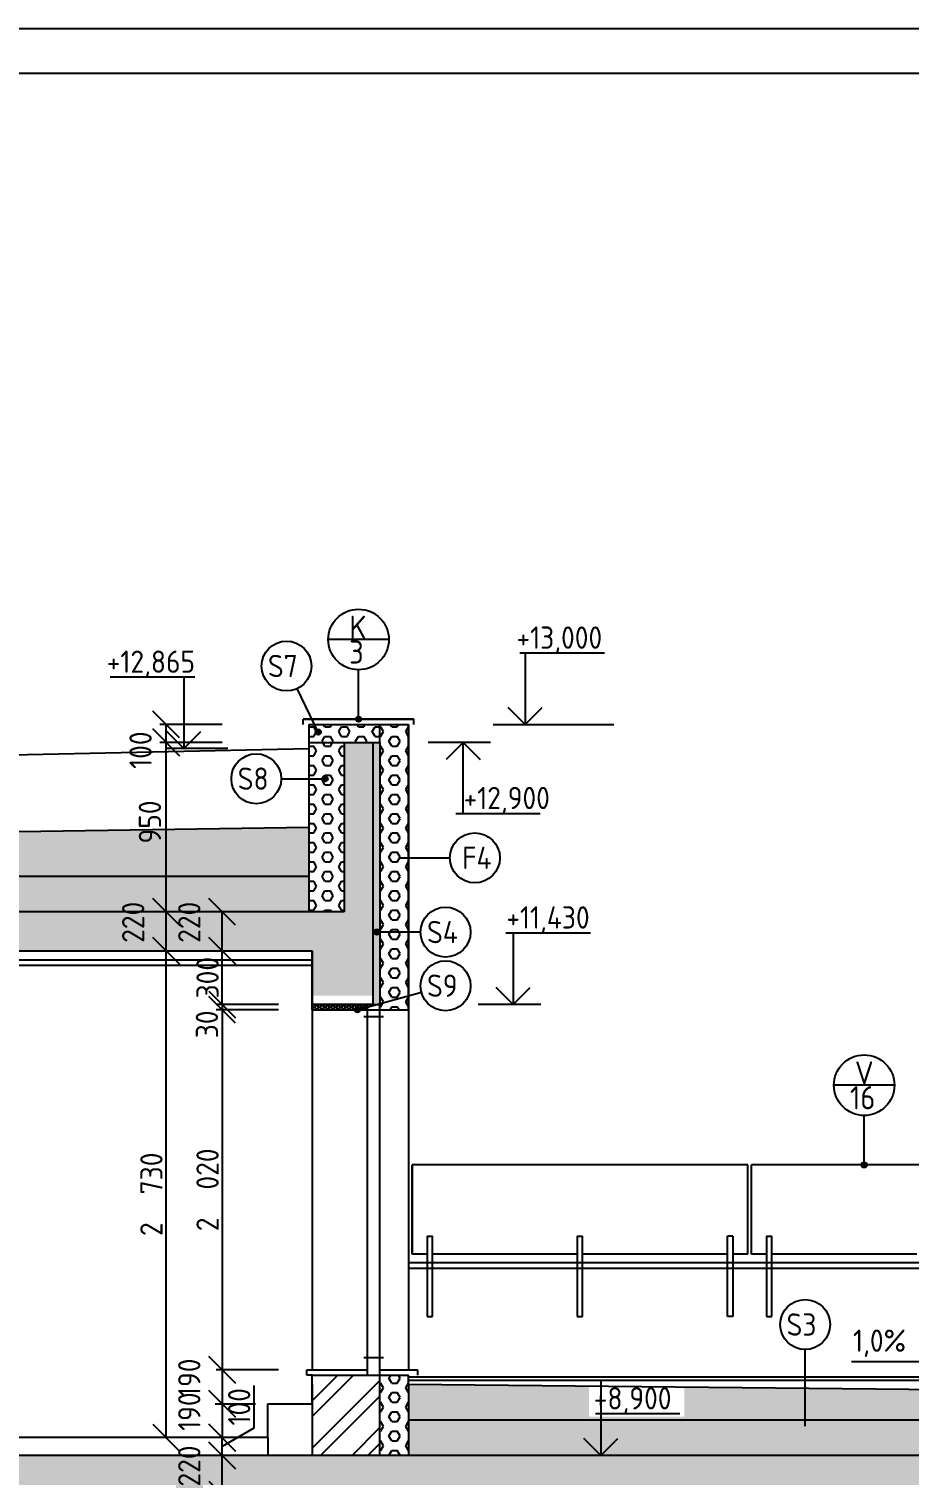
# Model space of a CAD drawing. Extents: x 3792242 to 5145247, y -1546315 to -1031918.
# Drawn here: x 3994786 to 3999726, y -1525967 to -1517856 of the extents above; entities that cross this region are included whole.
import ezdxf

# ---------------------------------------------------------------- set-up
doc = ezdxf.new("R2010")
doc.units = 0
doc.header["$MEASUREMENT"] = 0
doc.layers.get('0').update_dxf_attribs({"linetype": 'CONTINUOUS'})
doc.layers.get('Defpoints').update_dxf_attribs({"color": 61, "linetype": 'CONTINUOUS'})
for name, color, linetype in [('KÓTY', 4, 'CONTINUOUS'), ('MÚRY', 1, 'CONTINUOUS'), ('OKNÁ', 143, 'CONTINUOUS'), ('POZEMOK', 7, 'CONTINUOUS'), ('TENKÁ', 7, 'CONTINUOUS'), ('ZARIADENIE1', 145, 'CONTINUOUS'), ('ŠRAFY', 82, 'CONTINUOUS'), ('šrafy-múry', 8, 'CONTINUOUS')]:
    doc.layers.add(name, color=color, linetype=linetype)
doc.styles.add('STYLE1', font='isocp.shx')
doc.dimstyles.new('STANDARD-50', dxfattribs={"dimtxt": 125, "dimasz": 150, "dimexe": 10, "dimexo": 200, "dimgap": 20, "dimtad": 1, "dimdsep": 46, "dimlunit": 6, "dimtxsty": 'STYLE1', "dimblk1": 'OBLIQUE', "dimblk2": 'OBLIQUE', "dimsah": 1, "dimcen": 2.5, "dimse1": 1, "dimse2": 1, "dimadec": 0, "dimazin": 0, "dimtfac": 1, "dimtmove": 1, "dimatfit": 3, "dimldrblk": 'OBLIQUE', "dimfxl": 1, "dimtolj": 1, "dimtzin": 0, "dimarcsym": 0})
pattern_1 = [(0, (-419459.063, -16997.075), (0, 54.12658774), [31.25, -62.5]), (120, (-419459.063, -16997.075), (-46.875, -27.06329387), [31.25, -62.5]), (60, (-419427.813, -16997.075), (-46.875, 27.06329387), [31.25, -62.5])]
pattern_2 = [(0, (-546523.74, 886.425), (0, 37.5), [37.5, -37.5]), (90, (-546523.74, 886.425), (-37.5, 2e-15), [37.5, -37.5])]

# ---------------------------------------------------------------- blocks, each defined once
blk = doc.blocks.new('_OBLIQUE')
at = {"color": 0, "linetype": 'ByBlock'}
blk.add_line((-0.5, -0.5), (0.5, 0.5), dxfattribs=at)
blk = doc.blocks.new('*D45372')
at = {"layer": 'Defpoints', "color": 0}
for p in [(3996345.1, -1525377.3), (3995870.9, -1525567.3), (3996345.1, -1525567.3)]:
    blk.add_point(p, dxfattribs=at)
at = {"layer": 'KÓTY', "color": 0, "lineweight": -2, "ltscale": 0.25}
blk.add_line((3995870.9, -1525377.3), (3995870.9, -1525567.3), dxfattribs=at)
at = {"layer": 'KÓTY', "color": 0, "linetype": 'ByBlock', "lineweight": -2, "xscale": 150, "yscale": 150, "zscale": 150}
for p, rotation in [((3995870.9, -1525377.3), 90), ((3995870.9, -1525567.3), 270)]:
    blk.add_blockref('_OBLIQUE', p, dxfattribs=dict(at, rotation=rotation))
at = {"layer": 'KÓTY', "color": 0, "insert": (3995685.9, -1525421.6), "char_height": 125, "attachment_point": 5, "rotation": 90, "style": 'STYLE1'}
blk.add_mtext('\\A1;190', dxfattribs=at)
blk = doc.blocks.new('*D45373')
at = {"layer": 'Defpoints', "color": 0}
for p in [(3996345.1, -1523357.3), (3995870.9, -1525377.3), (3996345.1, -1525377.3)]:
    blk.add_point(p, dxfattribs=at)
at = {"layer": 'KÓTY', "color": 0, "lineweight": -2, "ltscale": 0.25}
blk.add_line((3995870.9, -1523357.3), (3995870.9, -1525377.3), dxfattribs=at)
at = {"layer": 'KÓTY', "color": 0, "linetype": 'ByBlock', "lineweight": -2, "xscale": 150, "yscale": 150, "zscale": 150}
for p, rotation in [((3995870.9, -1523357.3), 90), ((3995870.9, -1525377.3), 270)]:
    blk.add_blockref('_OBLIQUE', p, dxfattribs=dict(at, rotation=rotation))
at = {"layer": 'KÓTY', "color": 0, "insert": (3995788.4, -1524367.3), "char_height": 125, "attachment_point": 5, "rotation": 90, "style": 'STYLE1'}
blk.add_mtext('\\A1;2ﾠ020', dxfattribs=at)
blk = doc.blocks.new('*D52220')
at = {"layer": 'Defpoints', "color": 0}
for p in [(3995870.9, -1523027.3), (3996375.9, -1523027.3), (3996375.9, -1523327.3)]:
    blk.add_point(p, dxfattribs=at)
at = {"layer": 'KÓTY', "color": 0, "lineweight": -2, "ltscale": 0.25}
blk.add_line((3995870.9, -1523327.3), (3995870.9, -1523027.3), dxfattribs=at)
at = {"layer": 'KÓTY', "color": 0, "linetype": 'ByBlock', "lineweight": -2, "xscale": 150, "yscale": 150, "zscale": 150}
for p, rotation in [((3995870.9, -1523027.3), 90), ((3995870.9, -1523327.3), 270)]:
    blk.add_blockref('_OBLIQUE', p, dxfattribs=dict(at, rotation=rotation))
at = {"layer": 'KÓTY', "color": 0, "insert": (3995788.4, -1523177.3), "char_height": 125, "attachment_point": 5, "rotation": 90, "style": 'STYLE1'}
blk.add_mtext('\\A1;300', dxfattribs=at)
blk = doc.blocks.new('*D52221')
at = {"layer": 'Defpoints', "color": 0}
for p in [(3995870.9, -1522807.3), (3996355.9, -1522807.3), (3996375.9, -1523027.3)]:
    blk.add_point(p, dxfattribs=at)
at = {"layer": 'KÓTY', "color": 0, "lineweight": -2, "ltscale": 0.25}
blk.add_line((3995870.9, -1523027.3), (3995870.9, -1522807.3), dxfattribs=at)
at = {"layer": 'KÓTY', "color": 0, "linetype": 'ByBlock', "lineweight": -2, "xscale": 150, "yscale": 150, "zscale": 150}
for p, rotation in [((3995870.9, -1522807.3), 90), ((3995870.9, -1523027.3), 270)]:
    blk.add_blockref('_OBLIQUE', p, dxfattribs=dict(at, rotation=rotation))
at = {"layer": 'KÓTY', "color": 0, "insert": (3995685.9, -1522866.6), "char_height": 125, "attachment_point": 5, "rotation": 90, "style": 'STYLE1'}
blk.add_mtext('\\A1;220', dxfattribs=at)
blk = doc.blocks.new('*D52223')
at = {"layer": 'Defpoints', "color": 0}
for p in [(3995555.9, -1523027.3), (3995555.9, -1523027.3), (3995555.9, -1525757.3)]:
    blk.add_point(p, dxfattribs=at)
at = {"layer": 'KÓTY', "color": 0, "lineweight": -2, "ltscale": 0.25}
blk.add_line((3995555.9, -1525757.3), (3995555.9, -1523027.3), dxfattribs=at)
at = {"layer": 'KÓTY', "color": 0, "linetype": 'ByBlock', "lineweight": -2, "xscale": 150, "yscale": 150, "zscale": 150}
for p, rotation in [((3995555.9, -1523027.3), 90), ((3995555.9, -1525757.3), 270)]:
    blk.add_blockref('_OBLIQUE', p, dxfattribs=dict(at, rotation=rotation))
at = {"layer": 'KÓTY', "color": 0, "insert": (3995473.4, -1524392.3), "char_height": 125, "attachment_point": 5, "rotation": 90, "style": 'STYLE1'}
blk.add_mtext('\\A1;2ﾠ730', dxfattribs=at)
blk = doc.blocks.new('*D52226')
at = {"layer": 'Defpoints', "color": 0}
for p in [(3995555.9, -1521857.3), (3996035.4, -1521857.3), (3996035.4, -1522807.3)]:
    blk.add_point(p, dxfattribs=at)
at = {"layer": 'KÓTY', "color": 0, "lineweight": -2, "ltscale": 0.25}
blk.add_line((3995555.9, -1522807.3), (3995555.9, -1521857.3), dxfattribs=at)
at = {"layer": 'KÓTY', "color": 0, "linetype": 'ByBlock', "lineweight": -2, "xscale": 150, "yscale": 150, "zscale": 150}
for p, rotation in [((3995555.9, -1521857.3), 90), ((3995555.9, -1522807.3), 270)]:
    blk.add_blockref('_OBLIQUE', p, dxfattribs=dict(at, rotation=rotation))
at = {"layer": 'KÓTY', "color": 0, "insert": (3995464.9, -1522304.1), "char_height": 125, "attachment_point": 5, "rotation": 90, "style": 'STYLE1'}
blk.add_mtext('\\A1;950', dxfattribs=at)
blk = doc.blocks.new('*D52227')
at = {"layer": 'Defpoints', "color": 0}
for p in [(3995555.9, -1521757.3), (3996035.4, -1521757.3), (3996035.4, -1521857.3)]:
    blk.add_point(p, dxfattribs=at)
at = {"layer": 'KÓTY', "color": 0, "lineweight": -2, "ltscale": 0.25}
blk.add_line((3995555.9, -1521857.3), (3995555.9, -1521757.3), dxfattribs=at)
at = {"layer": 'KÓTY', "color": 0, "linetype": 'ByBlock', "lineweight": -2, "xscale": 150, "yscale": 150, "zscale": 150}
for p, rotation in [((3995555.9, -1521757.3), 90), ((3995555.9, -1521857.3), 270)]:
    blk.add_blockref('_OBLIQUE', p, dxfattribs=dict(at, rotation=rotation))
at = {"layer": 'KÓTY', "color": 0, "insert": (3995412.4, -1521901.1), "char_height": 125, "attachment_point": 5, "rotation": 90, "style": 'STYLE1'}
blk.add_mtext('\\A1;100', dxfattribs=at)
blk = doc.blocks.new('*D52228')
at = {"layer": 'Defpoints', "color": 0}
for p in [(3995555.9, -1522807.3), (3996040.9, -1522807.3), (3996060.9, -1523027.3)]:
    blk.add_point(p, dxfattribs=at)
at = {"layer": 'KÓTY', "color": 0, "lineweight": -2, "ltscale": 0.25}
blk.add_line((3995555.9, -1523027.3), (3995555.9, -1522807.3), dxfattribs=at)
at = {"layer": 'KÓTY', "color": 0, "linetype": 'ByBlock', "lineweight": -2, "xscale": 150, "yscale": 150, "zscale": 150}
for p, rotation in [((3995555.9, -1522807.3), 90), ((3995555.9, -1523027.3), 270)]:
    blk.add_blockref('_OBLIQUE', p, dxfattribs=dict(at, rotation=rotation))
at = {"layer": 'KÓTY', "color": 0, "insert": (3995370.9, -1522866.6), "char_height": 125, "attachment_point": 5, "rotation": 90, "style": 'STYLE1'}
blk.add_mtext('\\A1;220', dxfattribs=at)
blk = doc.blocks.new('*D52229')
at = {"layer": 'Defpoints', "color": 0}
for p in [(3995870.9, -1523357.3), (3996372.6, -1523327.3), (3996372.6, -1523357.3)]:
    blk.add_point(p, dxfattribs=at)
at = {"layer": 'KÓTY', "color": 0, "lineweight": -2, "ltscale": 0.25}
for p, q in [((3995870.9, -1523327.3), (3995870.9, -1523177.3)), ((3995870.9, -1523327.3), (3995870.9, -1523357.3)), ((3995870.9, -1523357.3), (3995870.9, -1523507.3))]:
    blk.add_line(p, q, dxfattribs=at)
at = {"layer": 'KÓTY', "color": 0, "linetype": 'ByBlock', "lineweight": -2, "xscale": 150, "yscale": 150, "zscale": 150}
for p, rotation in [((3995870.9, -1523327.3), 270), ((3995870.9, -1523357.3), 90)]:
    blk.add_blockref('_OBLIQUE', p, dxfattribs=dict(at, rotation=rotation))
at = {"layer": 'KÓTY', "color": 0, "insert": (3995784.8, -1523439.1), "char_height": 125, "attachment_point": 5, "rotation": 90, "style": 'STYLE1'}
blk.add_mtext('\\A1;30', dxfattribs=at)
blk = doc.blocks.new('*D52230')
at = {"layer": 'Defpoints', "color": 0}
for p in [(3996345.1, -1525567.3), (3995870.9, -1525757.3), (3996345.1, -1525757.3)]:
    blk.add_point(p, dxfattribs=at)
at = {"layer": 'KÓTY', "color": 0, "lineweight": -2, "ltscale": 0.25}
blk.add_line((3995870.9, -1525567.3), (3995870.9, -1525757.3), dxfattribs=at)
at = {"layer": 'KÓTY', "color": 0, "linetype": 'ByBlock', "lineweight": -2, "xscale": 150, "yscale": 150, "zscale": 150}
for p, rotation in [((3995870.9, -1525567.3), 90), ((3995870.9, -1525757.3), 270)]:
    blk.add_blockref('_OBLIQUE', p, dxfattribs=dict(at, rotation=rotation))
at = {"layer": 'KÓTY', "color": 0, "insert": (3995685.9, -1525611.6), "char_height": 125, "attachment_point": 5, "rotation": 90, "style": 'STYLE1'}
blk.add_mtext('\\A1;190', dxfattribs=at)
blk = doc.blocks.new('*D52236')
at = {"layer": 'Defpoints', "color": 0}
for p in [(3995870.9, -1525857.3), (3996375.9, -1525857.3), (3996375.9, -1526077.3)]:
    blk.add_point(p, dxfattribs=at)
at = {"layer": 'KÓTY', "color": 0, "lineweight": -2, "ltscale": 0.25}
blk.add_line((3995870.9, -1526077.3), (3995870.9, -1525857.3), dxfattribs=at)
at = {"layer": 'KÓTY', "color": 0, "linetype": 'ByBlock', "lineweight": -2, "xscale": 150, "yscale": 150, "zscale": 150}
for p, rotation in [((3995870.9, -1525857.3), 90), ((3995870.9, -1526077.3), 270)]:
    blk.add_blockref('_OBLIQUE', p, dxfattribs=dict(at, rotation=rotation))
at = {"layer": 'KÓTY', "color": 0, "insert": (3995685.9, -1525916.6), "char_height": 125, "attachment_point": 5, "rotation": 90, "style": 'STYLE1'}
blk.add_mtext('\\A1;220', dxfattribs=at)
blk = doc.blocks.new('*D52237')
at = {"layer": 'Defpoints', "color": 0}
for p in [(3995870.9, -1525757.3), (3996375.9, -1525757.3), (3996375.9, -1525857.3)]:
    blk.add_point(p, dxfattribs=at)
at = {"layer": 'KÓTY', "color": 0, "lineweight": -2, "ltscale": 0.25}
for p, q in [((3996048.4, -1525464.5), (3996048.4, -1525704.6)), ((3996048.4, -1525704.6), (3995870.9, -1525807.3)), ((3995870.9, -1525857.3), (3995870.9, -1525757.3))]:
    blk.add_line(p, q, dxfattribs=at)
at = {"layer": 'KÓTY', "color": 0, "linetype": 'ByBlock', "lineweight": -2, "xscale": 150, "yscale": 150, "zscale": 150}
for p, rotation in [((3995870.9, -1525757.3), 90), ((3995870.9, -1525857.3), 270)]:
    blk.add_blockref('_OBLIQUE', p, dxfattribs=dict(at, rotation=rotation))
at = {"layer": 'KÓTY', "color": 0, "insert": (3995965.9, -1525584.5), "char_height": 125, "attachment_point": 5, "rotation": 90, "style": 'STYLE1'}
blk.add_mtext('\\A1;100', dxfattribs=at)

msp = doc.modelspace()

# ---------------------------------------------------------------- hatches: boundary and pattern name
at = {"layer": 'TENKÁ'}
h = msp.add_hatch(color=256, dxfattribs=at)
h.dxf.hatch_style = 1
h.paths.add_polyline_path([(3996635.937, -1521712.345, 2.41421356), (3996650.937, -1521727.345, 0.41421356)])
h = msp.add_hatch(color=256, dxfattribs=at)
h.dxf.hatch_style = 1
h.paths.add_polyline_path([(3996409.937, -1521784.575, 2.41421356), (3996424.937, -1521799.575, 0.41421356)])
h = msp.add_hatch(color=256, dxfattribs=at)
h.dxf.hatch_style = 1
h.paths.add_polyline_path([(3996447.937, -1522046.251, 2.41421356), (3996462.937, -1522061.251, 0.41421356)])
h = msp.add_hatch(color=256, dxfattribs=at)
h.dxf.hatch_style = 1
h.paths.add_polyline_path([(3996738.437, -1522906.751, -2.41421356), (3996723.437, -1522921.751, -0.41421356)])
h = msp.add_hatch(color=256, dxfattribs=at)
h.dxf.hatch_style = 1
h.paths.add_polyline_path([(3996629.437, -1523342.521, 2.41421356), (3996644.437, -1523357.521, 0.41421356)])
h = msp.add_hatch(color=256, dxfattribs=at)
h.dxf.hatch_style = 1
h.paths.add_polyline_path([(3999473.437, -1524212.345, 2.41421356), (3999488.437, -1524227.345, 0.41421356)])
at = {"layer": 'ŠRAFY'}
h = msp.add_hatch(dxfattribs=at)
h.set_pattern_fill('HEX', color=256, scale=250)
h.set_pattern_definition(pattern_1)
h.paths.add_polyline_path([(3996355.937, -1521757.345), (3996355.937, -1522127.075), (3996355.937, -1522257.345), (3996355.937, -1522373.67), (3996355.937, -1522607.345), (3996355.937, -1522807.345), (3996555.937, -1522807.345), (3996555.937, -1521857.345), (3996715.937, -1521857.345), (3996755.937, -1521857.345), (3996755.937, -1523357.345), (3996915.937, -1523357.345), (3996915.937, -1521757.345)])
h = msp.add_hatch(dxfattribs=at)
h.set_pattern_fill('HONEY', color=256, scale=80, angle=180)
h.set_pattern_definition([(0, (-450408.063, -22997.075), (15, 8.660254038), [10, -20]), (120, (-450408.063, -22997.075), (-15, 8.660254038), [10, -20]), (60, (-450408.063, -22997.075), (9e-15, 17.320508076), [-20, 10])])
h.paths.add_polyline_path([(3996715.937, -1521857.345), (3996715.937, -1523327.345), (3996755.937, -1523327.345), (3996755.937, -1521857.345)])
h = msp.add_hatch(dxfattribs=at)
h.set_pattern_fill('SQUARE', color=256, scale=300)
h.set_pattern_definition(pattern_2)
h.paths.add_polyline_path([(3996355.937, -1522607.345), (3996355.937, -1522373.67), (3996355.937, -1522334.895), (3994225.937, -1522366.845), (3988959.218, -1522445.846), (3988959.218, -1522607.345)])
h.paths.add_polyline_path([(3995339.937, -1522447.874), (3995339.937, -1522160.276), (3995589.937, -1522160.276), (3995589.937, -1522447.874)], flags=9)
h = msp.add_hatch(dxfattribs=at)
h.set_pattern_fill('SQUARE', color=256, scale=300)
h.set_pattern_definition(pattern_2)
h.paths.add_polyline_path([(3988959.218, -1522807.345), (3996355.937, -1522807.345), (3996355.937, -1522607.345), (3988959.218, -1522607.345)])
h.paths.add_polyline_path([(3995560.937, -1523010.394), (3995560.937, -1522722.796), (3995810.937, -1522722.796), (3995810.937, -1523010.394)], flags=9)
h.paths.add_polyline_path([(3995245.937, -1523010.394), (3995245.937, -1522722.796), (3995495.937, -1522722.796), (3995495.937, -1523010.394)], flags=9)
h = msp.add_hatch(dxfattribs=at)
h.set_pattern_fill('HONEY', color=256, scale=80)
h.set_pattern_definition([(0, (-447053.063, -22997.075), (15, 8.660254038), [10, -20]), (120, (-447053.063, -22997.075), (-15, 8.660254038), [10, -20]), (60, (-447053.063, -22997.075), (1e-14, 17.320508076), [-20, 10])])
h.paths.add_polyline_path([(3996685.937, -1523327.345), (3996685.937, -1523357.345), (3996715.937, -1523357.345), (3996715.937, -1523327.345)])
h.paths.add_polyline_path([(3996375.937, -1523327.345), (3996715.937, -1523327.345), (3996715.937, -1523357.345), (3996375.937, -1523357.345)])
h = msp.add_hatch(dxfattribs=at)
h.set_pattern_fill('ANSI32', color=256, scale=500)
h.set_pattern_definition([(45, (-442664.24, -400632.96), (-132.5825215, 132.5825215), []), (45, (-442575.85, -400632.96), (-132.5825215, 132.5825215), [])])
h.paths.add_polyline_path([(3996755.937, -1525857.345), (3996755.937, -1525407.345), (3996375.937, -1525407.345), (3996375.937, -1525757.345), (3996375.937, -1525857.345)])
h = msp.add_hatch(dxfattribs=at)
h.set_pattern_fill('HEX', color=256, scale=250)
h.set_pattern_definition(pattern_1)
h.paths.add_polyline_path([(3996915.937, -1525459.545), (3996915.937, -1525407.345), (3996755.937, -1525407.345), (3996755.937, -1525857.345), (3996915.937, -1525857.345), (3996915.937, -1525657.345)])
h = msp.add_hatch(dxfattribs=at)
h.set_pattern_fill('SQUARE', color=256, scale=300)
h.set_pattern_definition(pattern_2)
h.paths.add_polyline_path([(3998464.259, -1525639.575), (3997929.759, -1525639.575), (3997929.759, -1525469.684), (3996915.937, -1525459.545), (3996915.937, -1525657.345), (4002695.937, -1525657.345), (4002695.937, -1525517.345), (4002032.889, -1525510.715), (4002026.259, -1525517.345), (4002019.495, -1525510.581), (3998464.259, -1525475.029)])
h = msp.add_hatch(dxfattribs=at)
h.set_pattern_fill('SQUARE', color=256, scale=300)
h.set_pattern_definition(pattern_2)
h.paths.add_polyline_path([(4002695.937, -1525657.345), (3996915.937, -1525657.345), (3996915.937, -1525857.345), (4002695.937, -1525857.345)])
at = {"layer": 'šrafy-múry'}
h = msp.add_hatch(dxfattribs=at)
h.set_pattern_fill('ANSI36', color=253, scale=800, angle=360)
h.set_pattern_definition([(45, (226757.26, 936.43), (53.0330086, 194.4543648), [250, -50, 0, -50])])
h.paths.add_polyline_path([(3996375.937, -1523277.345), (3996715.937, -1523277.345), (3996715.937, -1521857.345), (3996555.937, -1521857.345), (3996555.937, -1522807.345), (3983275.937, -1522807.345), (3983275.937, -1521857.345), (3983115.937, -1521857.345), (3983115.937, -1523027.345), (3984540.937, -1523027.345), (3984540.937, -1523277.345), (3984690.937, -1523277.345), (3984690.937, -1523027.345), (3989765.937, -1523027.345), (3989765.937, -1523277.345), (3990065.937, -1523277.345), (3990065.937, -1523027.345), (3993625.937, -1523027.345), (3993740.937, -1523027.345), (3996375.937, -1523027.345)])
h = msp.add_hatch(dxfattribs=at)
h.set_pattern_fill('ANSI36', color=253, scale=800, angle=360)
h.set_pattern_definition([(45, (226757.26, 886.43), (53.0330086, 194.4543648), [250, -50, 0, -50])])
h.paths.add_polyline_path([(4015885.937, -1526327.345), (4015885.937, -1525157.345), (4015725.937, -1525157.345), (4015725.937, -1525857.345), (4003055.937, -1525857.345), (4003055.937, -1525157.345), (4002895.937, -1525157.345), (4002895.937, -1525857.345), (3984540.937, -1525857.345), (3984540.937, -1526327.345), (3984690.937, -1526327.345), (3984690.937, -1526077.345), (3989765.937, -1526077.345), (3989765.937, -1526327.345), (3990065.937, -1526327.345), (3990065.937, -1526077.345), (3993260.937, -1526077.345), (3993375.937, -1526077.345), (3996375.937, -1526077.345), (3996375.937, -1526327.345), (3996675.937, -1526327.345), (3996675.937, -1526077.345), (4000795.937, -1526077.345), (4000910.937, -1526077.345), (4002795.937, -1526077.345), (4002795.937, -1526327.345), (4003095.937, -1526327.345), (4003095.937, -1526077.345), (4006120.937, -1526077.345), (4006235.937, -1526077.345), (4009215.937, -1526077.345), (4009215.937, -1526327.345), (4009515.937, -1526327.345), (4009515.937, -1526077.345), (4011920.937, -1526077.345), (4012035.937, -1526077.345), (4013635.937, -1526077.345), (4013750.937, -1526077.345), (4015635.937, -1526077.345), (4015635.937, -1526327.345)])

# ---------------------------------------------------------------- linework, layer by layer
at = {"layer": 'KÓTY', "ltscale": 0.25}
for p, q in [((3995871.34, -1521757.345), (3995521.34, -1521757.345)), ((3995871.34, -1521857.345), (3995521.34, -1521857.345)), ((3997376.937, -1521857.345), (3997026.937, -1521857.345)), ((3995902.437, -1521892.345), (3995552.437, -1521892.345)), ((3996186.34, -1523327.345), (3995836.34, -1523327.345)), ((3996186.34, -1523357.345), (3995836.34, -1523357.345)), ((3997657.937, -1523327.345), (3997307.937, -1523327.345)), ((3996186.34, -1525377.345), (3995836.34, -1525377.345)), ((3995831.437, -1525567.345), (3996057.759, -1525567.345))]:
    msp.add_line(p, q, dxfattribs=at)
at = {"layer": 'MÚRY'}
for p, q in [((3996355.937, -1521757.345), (3996915.937, -1521757.345)), ((3996355.937, -1521757.345), (3996355.937, -1522334.895)), ((3996355.937, -1521757.345), (3996915.937, -1521757.345)), ((3996355.937, -1521757.345), (3996355.937, -1522373.67)), ((3996915.937, -1523357.345), (3996915.937, -1521757.345)), ((3996915.937, -1521757.345), (3996915.937, -1523357.345)), ((3996355.937, -1522334.895), (3987525.937, -1522467.345)), ((3993375.937, -1523027.345), (3996375.937, -1523027.345)), ((3996375.937, -1523357.345), (3996375.937, -1523027.345)), ((3996375.937, -1523027.345), (3996375.937, -1523357.345)), ((3996375.937, -1523357.345), (3996915.937, -1523357.345)), ((3996375.937, -1525567.345), (3996375.937, -1525407.345)), ((3996375.937, -1525407.345), (3996915.937, -1525407.345)), ((3996915.937, -1525459.545), (3996915.937, -1525407.345)), ((3996375.937, -1525457.345), (3996375.937, -1525567.345)), ((4002695.937, -1525517.345), (3996915.937, -1525459.545)), ((3996125.937, -1525757.345), (3996125.937, -1525567.345)), ((3996125.937, -1525567.345), (3996375.937, -1525567.345)), ((3996125.937, -1525757.345), (3993375.937, -1525757.345))]:
    msp.add_line(p, q, dxfattribs=at)
at = {"layer": 'OKNÁ', "ltscale": 0.25}
for p, q in [((3996871.437, -1522505.512), (3997148.798, -1522505.512)), ((3996984.437, -1522921.751), (3996738.437, -1522921.751)), ((3996629.437, -1523357.521), (3996989.37, -1523259.358)), ((3996775.937, -1523397.345), (3996665.937, -1523397.345)), ((3996685.937, -1525407.345), (3996685.937, -1523327.345)), ((3996755.937, -1525407.345), (3996755.937, -1523327.345)), ((3999142.135, -1525693.07), (3999142.135, -1525263.202)), ((3996665.937, -1525307.345), (3996775.937, -1525307.345))]:
    msp.add_line(p, q, dxfattribs=at)
for centre in [(3996231.437, -1521429.251), (3996061.937, -1522061.251), (3997288.798, -1522505.512), (3997124.437, -1522921.751), (3997124.437, -1523222.521), (3999142.135, -1525123.202)]:
    msp.add_circle(centre, 140, dxfattribs=at)
at = {"layer": 'POZEMOK'}
for p, q in [((3997020.937, -1524627.345), (3997020.937, -1525077.345)), ((3997020.937, -1524627.345), (3997050.937, -1524627.345)), ((3997050.937, -1525077.345), (3997050.937, -1524627.345)), ((3997863.437, -1524627.345), (3997863.437, -1525077.345)), ((3997863.437, -1524627.345), (3997893.437, -1524627.345)), ((3997893.437, -1525077.345), (3997893.437, -1524627.345)), ((3998705.937, -1525077.345), (3998705.937, -1524627.345)), ((3998735.937, -1524627.345), (3998705.937, -1524627.345)), ((3998735.937, -1524627.345), (3998735.937, -1525077.345)), ((3998925.937, -1524627.345), (3998925.937, -1525077.345)), ((3998925.937, -1524627.345), (3998955.937, -1524627.345)), ((3998955.937, -1525077.345), (3998955.937, -1524627.345)), ((3997020.937, -1525077.345), (3997050.937, -1525077.345)), ((3997863.437, -1525077.345), (3997893.437, -1525077.345)), ((3998735.937, -1525077.345), (3998705.937, -1525077.345)), ((3998925.937, -1525077.345), (3998955.937, -1525077.345))]:
    msp.add_line(p, q, dxfattribs=at)
at = {"layer": 'TENKÁ', "color": 7}
for p, q in [((4054998.126, -1517855.516), (3979170.467, -1517855.516)), ((4054748.126, -1518105.516), (3979420.467, -1518105.516))]:
    msp.add_line(p, q, dxfattribs=at)
at = {"layer": 'TENKÁ', "ltscale": 0.25}
for p, q in [((3996805.937, -1521280.442), (3996465.937, -1521280.442)), ((3996635.937, -1521742.345), (3996635.937, -1521450.442)), ((3999643.437, -1523780.442), (3999303.437, -1523780.442)), ((3999473.437, -1524242.345), (3999473.437, -1523950.442))]:
    msp.add_line(p, q, dxfattribs=at)
at = {"layer": 'TENKÁ', "linetype": 'ByBlock', "ltscale": 0.25}
for p, q in [((3998015.742, -1521357.345), (3997541.843, -1521357.345)), ((3997571.437, -1521357.345), (3997571.437, -1521757.345)), ((3995716.298, -1521492.345), (3995242.4, -1521492.345)), ((3995654.493, -1521492.345), (3995654.493, -1521892.345)), ((3997571.437, -1521757.345), (3997475.978, -1521661.886)), ((3997571.437, -1521757.345), (3997666.896, -1521661.886)), ((3995654.493, -1521892.345), (3995559.034, -1521796.886)), ((3995654.493, -1521892.345), (3995749.953, -1521796.886)), ((3997222.993, -1521857.345), (3997127.534, -1521952.805)), ((3997222.993, -1521857.345), (3997318.453, -1521952.805)), ((3997222.993, -1522257.345), (3997222.993, -1521857.345)), ((3997655.798, -1522257.345), (3997181.9, -1522257.345)), ((3997936.798, -1522927.345), (3997462.9, -1522927.345)), ((3997503.993, -1522927.345), (3997503.993, -1523327.345)), ((3997503.993, -1523327.345), (3997408.534, -1523231.886)), ((3997503.993, -1523327.345), (3997599.453, -1523231.886)), ((3997994.718, -1525436.575), (3997994.718, -1525857.345)), ((3998439.023, -1525624.575), (3997965.125, -1525624.575)), ((3997994.718, -1525857.345), (3997899.259, -1525761.886)), ((3997994.718, -1525857.345), (3998090.178, -1525761.886))]:
    msp.add_line(p, q, dxfattribs=at)
at = {"layer": 'TENKÁ'}
for p, q in [((3996409.937, -1521799.575), (3996292.225, -1521555.365)), ((3996945.937, -1521727.345), (3996325.937, -1521727.345)), ((3996325.937, -1521757.345), (3996325.937, -1521727.345)), ((3996945.937, -1521727.345), (3996325.937, -1521727.345)), ((3996325.937, -1521757.345), (3996325.937, -1521727.345)), ((3996325.937, -1521727.345), (3996945.937, -1521727.345)), ((3996755.937, -1521857.345), (3996755.937, -1521757.345)), ((3996945.937, -1521757.345), (3996945.937, -1521727.345)), ((3996945.937, -1521757.345), (3996945.937, -1521727.345)), ((3997391.937, -1521757.345), (3998067.937, -1521757.345)), ((3996355.937, -1521857.345), (3996755.937, -1521857.345)), ((3996555.937, -1521857.345), (3996715.937, -1521857.345)), ((3996555.937, -1521857.345), (3996555.937, -1522807.345)), ((3996555.937, -1521857.345), (3996555.937, -1522807.345)), ((3996715.937, -1521857.345), (3996715.937, -1523327.345)), ((3996715.937, -1521857.345), (3996715.937, -1523327.345)), ((3996755.937, -1521857.345), (3996755.937, -1523327.345)), ((3994225.937, -1521937.345), (3996355.937, -1521892.345)), ((3996201.937, -1522061.251), (3996447.937, -1522061.251)), ((3996355.937, -1522334.895), (3996355.937, -1522807.345)), ((3996355.937, -1522373.67), (3996355.937, -1522807.345)), ((3983475.937, -1522607.345), (3996355.937, -1522607.345)), ((3996555.937, -1522807.345), (3983275.937, -1522807.345)), ((3993375.937, -1523077.345), (3996375.937, -1523077.345)), ((3993375.937, -1523107.345), (3996375.937, -1523107.345)), ((3996715.937, -1523327.345), (3996375.937, -1523327.345)), ((3996375.937, -1523327.345), (3996715.937, -1523327.345)), ((3996375.937, -1523357.345), (3996375.937, -1525377.345)), ((3996715.937, -1523327.345), (3996755.937, -1523327.345)), ((3996915.937, -1523357.345), (3996915.937, -1525377.345)), ((4036638.107, -1524777.345), (3996915.937, -1524777.345)), ((3996915.937, -1524807.345), (4002665.937, -1524807.345)), ((3999402.54, -1525330.657), (3999885.04, -1525330.657)), ((3996345.937, -1525377.345), (3996685.937, -1525377.345)), ((3996345.937, -1525407.345), (3996345.937, -1525377.345)), ((3996375.937, -1525407.345), (3996345.937, -1525407.345)), ((3996755.937, -1525377.345), (3996965.937, -1525377.345)), ((3996755.937, -1525857.345), (3996755.937, -1525407.345)), ((4000915.937, -1525417.345), (3996915.937, -1525417.345)), ((3996965.937, -1525377.345), (3996965.937, -1525407.345)), ((4000915.937, -1525437.345), (3996915.937, -1525437.345)), ((3996915.937, -1525459.545), (3996915.937, -1525857.345)), ((3996375.937, -1525567.345), (3996375.937, -1525857.345)), ((3996915.937, -1525657.345), (4002695.937, -1525657.345)), ((3996125.937, -1525757.345), (3996125.937, -1525857.345)), ((3996375.937, -1525757.345), (3996375.937, -1525857.345)), ((4002895.937, -1525857.345), (3984540.937, -1525857.345))]:
    msp.add_line(p, q, dxfattribs=at)
at = {"layer": 'TENKÁ', "ltscale": 0.25}
for centre in [(3996635.937, -1521280.442), (3999473.437, -1523780.442)]:
    msp.add_circle(centre, 170, dxfattribs=at)
at = {"layer": 'TENKÁ'}
for centre in [(3996635.937, -1521727.345), (3996409.937, -1521799.575), (3996447.937, -1522061.251), (3996738.437, -1522921.751), (3996629.437, -1523357.521), (3999473.437, -1524227.345)]:
    msp.add_circle(centre, 15, dxfattribs=at)
at = {"layer": 'ZARIADENIE1'}
for p, q in [((3996935.937, -1524227.345), (3996935.937, -1524727.345)), ((3998820.937, -1524227.345), (3996935.937, -1524227.345)), ((3996935.937, -1524727.345), (3996935.937, -1524227.345)), ((3998820.937, -1524727.345), (3998820.937, -1524227.345)), ((3998820.937, -1524727.345), (3998820.937, -1524227.345)), ((3998840.937, -1524727.345), (3998840.937, -1524227.345)), ((4000725.937, -1524227.345), (3998840.937, -1524227.345)), ((3997020.937, -1524727.345), (3996935.937, -1524727.345)), ((3997020.937, -1524727.345), (3996935.937, -1524727.345)), ((3997298.437, -1524727.345), (3997050.937, -1524727.345)), ((3997863.437, -1524727.345), (3997050.937, -1524727.345)), ((3998705.937, -1524727.345), (3997893.437, -1524727.345)), ((3998820.937, -1524727.345), (3998735.937, -1524727.345)), ((3998925.937, -1524727.345), (3998840.937, -1524727.345)), ((3998925.937, -1524727.345), (3998840.937, -1524727.345)), ((3999768.437, -1524727.345), (3998955.937, -1524727.345)), ((3999203.437, -1524727.345), (3998955.937, -1524727.345))]:
    msp.add_line(p, q, dxfattribs=at)

# ---------------------------------------------------------------- texts
at = {"layer": 'TENKÁ', "style": 'STYLE1'}
for s, p in [('K', (3996583.907, -1521276.942)), ('3', (3996582.907, -1521415.579)), ('V', (3999421.407, -1523776.942)), ('16', (3999393.407, -1523915.579))]:
    msp.add_text(s, height=130, dxfattribs=at).set_placement(p)
at = {"layer": 'TENKÁ', "ltscale": 0.25, "style": 'STYLE1'}
for s, p in [('+13,000', (3997522.326, -1521332.324)), ('+12,865', (3995222.883, -1521467.324)), ('S7', (3996127.132, -1521491.429)), ('S8', (3995957.632, -1522123.429)), ('+12,900', (3997225.43, -1522232.019)), ('F4', (3997217.494, -1522567.69)), ('+11,430', (3997465.336, -1522902.019)), ('S4', (3997020.132, -1522983.929)), ('S9', (3997020.132, -1523284.699)), ('S3', (3999037.83, -1525185.38)), ('1,0%', (3999411.122, -1525275.946)), ('+8,900', (3997956.061, -1525599.248))]:
    msp.add_text(s, height=125, dxfattribs=at).set_placement(p)

# ---------------------------------------------------------------- dimensions: what is measured, and where the dimension line sits
at = {"layer": 'KÓTY', "ltscale": 0.25}
for base, p1, p2, picture, middle in [((3995555.937, -1521757.345), (3996035.437, -1521857.345), (3996035.437, -1521757.345), '*D52227', (3995494.937, -1521901.075)), ((3995555.937, -1521857.345), (3996035.437, -1522807.345), (3996035.437, -1521857.345), '*D52226', (3995547.437, -1522304.075)), ((3995870.937, -1523357.345), (3996372.615, -1523327.345), (3996372.615, -1523357.345), '*D52229', (3995867.259, -1523439.075)), ((3995870.937, -1525757.345), (3996375.937, -1525857.345), (3996375.937, -1525757.345), '*D52237', (3996048.437, -1525684.575))]:
    dim = msp.add_linear_dim(base=base, p1=p1, p2=p2, angle=90, dimstyle='STANDARD-50', override={"dimtxsty": 'STYLE1', "dimldrblk": 'OBLIQUE'}, dxfattribs=at)
    dim.commit()
    dim.dimension.update_dxf_attribs({"geometry": picture, "text_midpoint": middle, "dimtype": 160})
for base, p1, p2, picture, middle in [((3995555.937, -1522807.345), (3996060.937, -1523027.345), (3996040.937, -1522807.345), '*D52228', (3995370.937, -1522866.595)), ((3995870.937, -1522807.345), (3996375.937, -1523027.345), (3996355.937, -1522807.345), '*D52221', (3995685.937, -1522866.595)), ((3995555.937, -1523027.345), (3995555.937, -1525757.345), (3995555.937, -1523027.345), '*D52223', (3995473.394, -1524392.345)), ((3995870.937, -1523027.345), (3996375.937, -1523327.345), (3996375.937, -1523027.345), '*D52220', (3995788.437, -1523177.345)), ((3995870.937, -1525377.345), (3996345.115, -1523357.345), (3996345.115, -1525377.345), '*D45373', (3995788.394, -1524367.345)), ((3995870.937, -1525567.345), (3996345.115, -1525377.345), (3996345.115, -1525567.345), '*D45372', (3995685.937, -1525421.595)), ((3995870.937, -1525757.345), (3996345.115, -1525567.345), (3996345.115, -1525757.345), '*D52230', (3995685.937, -1525611.595)), ((3995870.937, -1525857.345), (3996375.937, -1526077.345), (3996375.937, -1525857.345), '*D52236', (3995685.937, -1525916.595))]:
    dim = msp.add_linear_dim(base=base, p1=p1, p2=p2, angle=90, dimstyle='STANDARD-50', override={"dimtxsty": 'STYLE1', "dimldrblk": 'OBLIQUE'}, dxfattribs=at)
    dim.commit()
    dim.dimension.update_dxf_attribs({"geometry": picture, "text_midpoint": middle})

doc.saveas('drawing.dxf')
